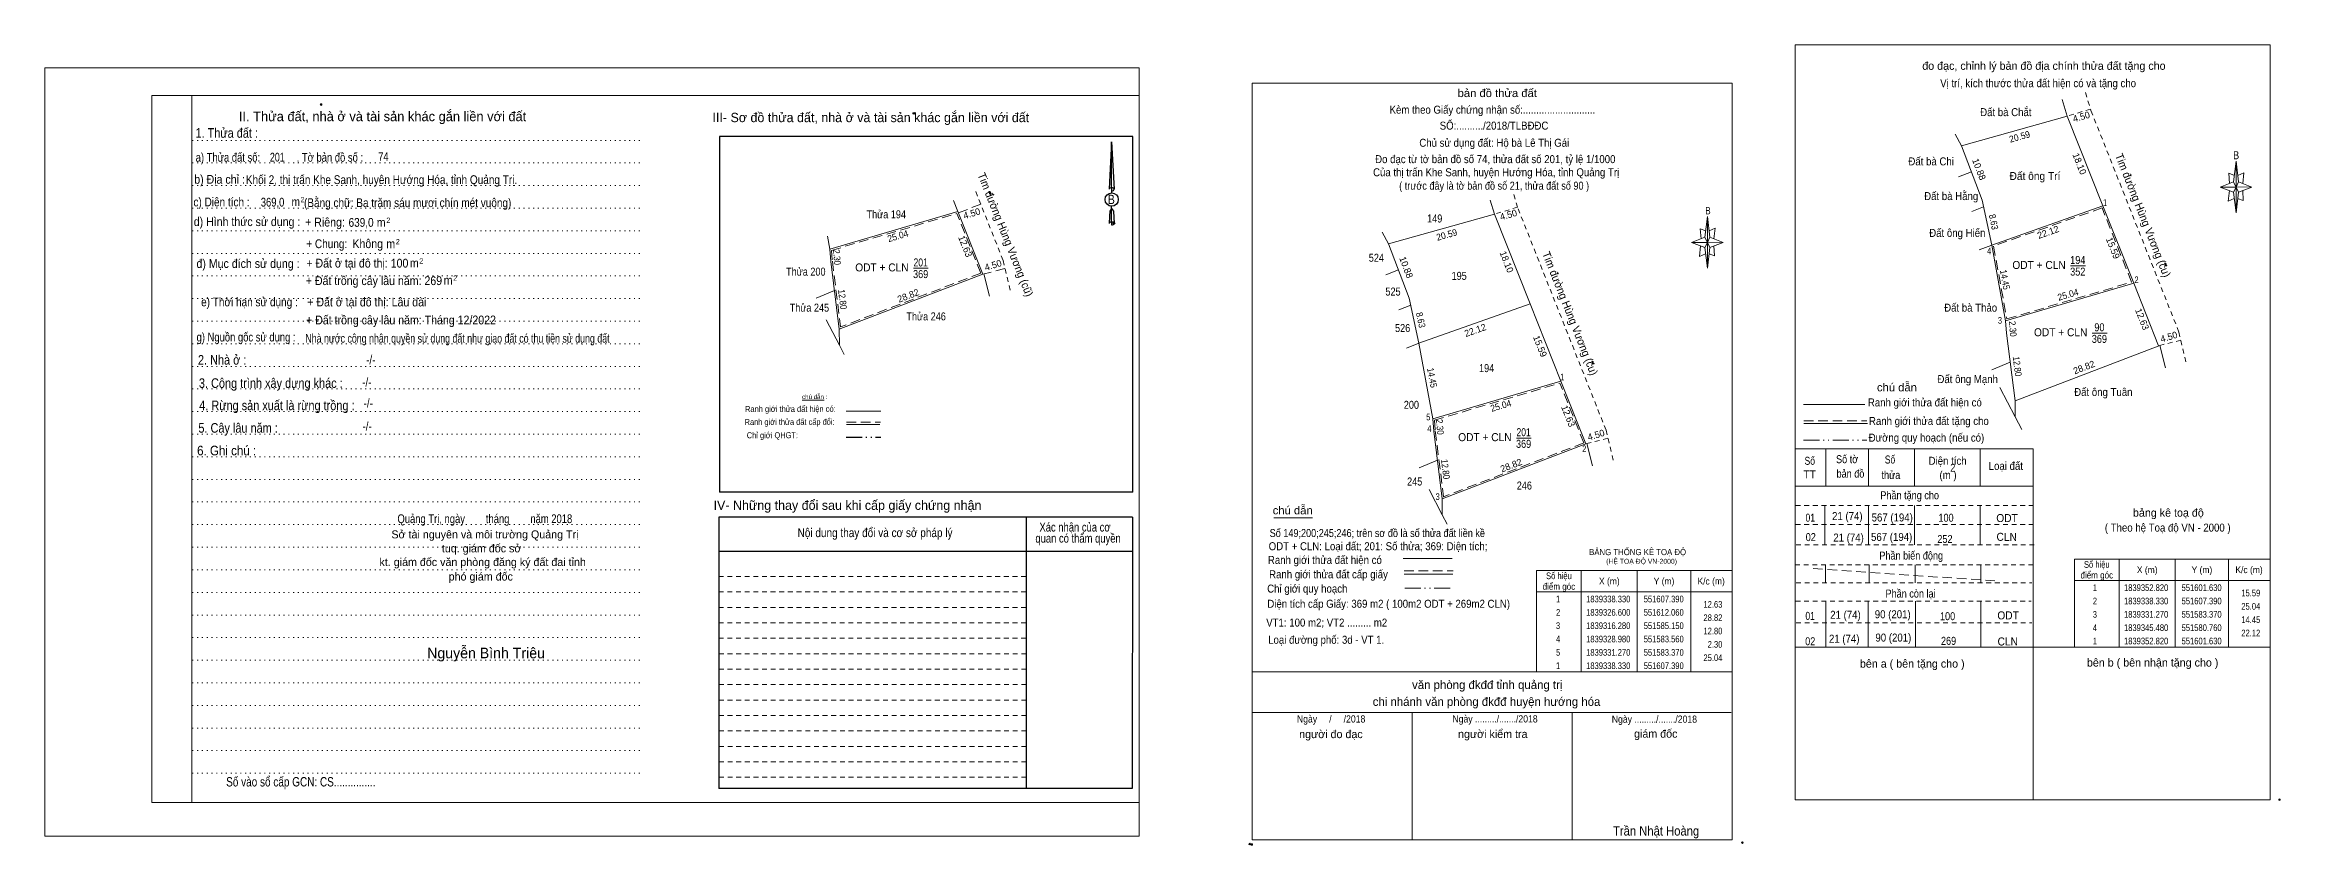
# Model space of a CAD drawing. Header units: metres. Extents: x 551100 to 552438, y 1839250 to 1839432.
# Drawn here: x 551323.2 to 551742.3, y 1839251.4 to 1839401.4 of the extents above; entities that cross this region are included whole.
import ezdxf
from ezdxf.enums import TextEntityAlignment as Align

# ---------------------------------------------------------------- set-up
doc = ezdxf.new("R2010")
doc.units = ezdxf.units.M
doc.header["$LTSCALE"] = 0.6
doc.header["$PDMODE"] = 32
doc.header["$PDSIZE"] = 0.3
for name, pattern in [('DASH_DOUBLE_DOT', [9.2, 5, -1.2, 0.3, -1.2, 0.3, -1.2]), ('DOTTED', [1.5, 0.3, -1.2]), ('MEDIUM_DASHED', [4.5, 3, -1.5]), ('SHORT_DASHED', [2.7, 1.5, -1.2])]:
    doc.linetypes.add(name, pattern=pattern)
for name, color, linetype, lineweight in [('1', 7, 'DOTTED', 13), ('10', 7, 'Continuous', 13), ('17', 7, 'Continuous', 13), ('18', 7, 'Continuous', 25), ('2', 7, 'SHORT_DASHED', 13), ('28', 7, 'Continuous', 25), ('5', 7, 'Continuous', 13), ('55', 7, 'Continuous', 13), ('6', 7, 'Continuous', 13), ('63', 7, 'Continuous', 13)]:
    doc.layers.add(name, color=color, linetype=linetype, lineweight=lineweight)

msp = doc.modelspace()

# ---------------------------------------------------------------- hatches: boundary and pattern name
at = {"layer": '10'}
for points in [[(551500.59, 1839373.42), (551500.57, 1839373.47), (551500.5, 1839373.47), (551500.46, 1839373.5), (551500.44, 1839373.53), (551500.43, 1839373.56), (551500.44, 1839373.6), (551500.44, 1839373.66), (551500.44, 1839373.74), (551500.43, 1839373.8), (551500.38, 1839373.87), (551500.31, 1839373.91), (551500.23, 1839373.92), (551500.14, 1839373.91), (551500.16, 1839373.86), (551500.25, 1839373.86), (551500.29, 1839373.84), (551500.31, 1839373.81), (551500.32, 1839373.75), (551500.3, 1839373.67), (551500.28, 1839373.59), (551500.3, 1839373.52), (551500.34, 1839373.46), (551500.42, 1839373.42), (551500.5, 1839373.4)], [(551721.03, 1839359.99), (551721.01, 1839360.04), (551720.94, 1839360.04), (551720.9, 1839360.07), (551720.88, 1839360.1), (551720.87, 1839360.13), (551720.88, 1839360.17), (551720.88, 1839360.23), (551720.88, 1839360.31), (551720.87, 1839360.37), (551720.82, 1839360.44), (551720.75, 1839360.48), (551720.67, 1839360.49), (551720.58, 1839360.48), (551720.6, 1839360.43), (551720.69, 1839360.43), (551720.73, 1839360.41), (551720.75, 1839360.38), (551720.76, 1839360.32), (551720.74, 1839360.24), (551720.72, 1839360.16), (551720.74, 1839360.09), (551720.78, 1839360.03), (551720.86, 1839359.99), (551720.94, 1839359.97)], [(551613.63, 1839341.61), (551613.61, 1839341.66), (551613.54, 1839341.66), (551613.5, 1839341.69), (551613.48, 1839341.72), (551613.47, 1839341.75), (551613.48, 1839341.79), (551613.48, 1839341.85), (551613.48, 1839341.93), (551613.47, 1839341.99), (551613.42, 1839342.06), (551613.35, 1839342.1), (551613.27, 1839342.11), (551613.18, 1839342.1), (551613.2, 1839342.05), (551613.29, 1839342.05), (551613.33, 1839342.03), (551613.35, 1839342), (551613.36, 1839341.94), (551613.34, 1839341.86), (551613.32, 1839341.78), (551613.34, 1839341.71), (551613.38, 1839341.65), (551613.46, 1839341.61), (551613.54, 1839341.59)]]:
    msp.add_hatch(color=256, dxfattribs=at).paths.add_polyline_path(points)

# ---------------------------------------------------------------- linework, layer by layer
at = {"layer": '1', "linetype": 'Continuous'}
for p, q in [((551343.25, 1839391.89), (551528.35, 1839391.89)), ((551343.25, 1839391.89), (551343.25, 1839259.39)), ((551528.35, 1839391.89), (551528.35, 1839258.27)), ((551651.41, 1839318.68), (551695.81, 1839318.68)), ((551343.25, 1839259.39), (551528.35, 1839259.39))]:
    msp.add_line(p, q, dxfattribs=at)
at = {"layer": '1'}
for p, q in [((551350.75, 1839391.89), (551350.75, 1839259.39)), ((551350.75, 1839391.89), (551350.75, 1839259.39)), ((551350.83, 1839383.47), (551435.37, 1839383.47)), ((551350.83, 1839379.25), (551435.37, 1839379.25)), ((551350.83, 1839375.01), (551435.37, 1839375.01)), ((551350.83, 1839370.77), (551435.37, 1839370.77)), ((551350.83, 1839366.53), (551435.37, 1839366.53)), ((551350.83, 1839362.29), (551435.37, 1839362.29)), ((551350.83, 1839358.07), (551435.37, 1839358.07)), ((551350.83, 1839353.83), (551435.37, 1839353.83)), ((551350.83, 1839349.59), (551435.37, 1839349.59)), ((551350.83, 1839345.35), (551435.37, 1839345.35)), ((551350.83, 1839341.13), (551435.37, 1839341.13)), ((551350.83, 1839336.89), (551435.37, 1839336.89)), ((551350.83, 1839332.65), (551435.37, 1839332.65)), ((551350.83, 1839328.41), (551435.37, 1839328.41)), ((551350.83, 1839324.17), (551435.37, 1839324.17)), ((551350.83, 1839319.95), (551435.37, 1839319.95)), ((551350.83, 1839315.71), (551435.37, 1839315.71)), ((551350.83, 1839311.47), (551435.37, 1839311.47)), ((551350.83, 1839307.25), (551435.37, 1839307.25)), ((551350.83, 1839303.01), (551435.37, 1839303.01)), ((551350.83, 1839298.75), (551435.37, 1839298.75)), ((551350.83, 1839294.53), (551435.37, 1839294.53)), ((551350.83, 1839290.31), (551435.37, 1839290.31)), ((551350.83, 1839286.05), (551435.37, 1839286.05)), ((551350.83, 1839281.81), (551435.37, 1839281.81)), ((551350.83, 1839277.59), (551435.37, 1839277.59)), ((551350.83, 1839273.35), (551435.37, 1839273.35)), ((551350.83, 1839269.11), (551435.37, 1839269.11)), ((551350.83, 1839264.87), (551435.37, 1839264.87))]:
    msp.add_line(p, q, dxfattribs=at)
at = {"layer": '1', "linetype": 'SHORT_DASHED'}
for p, q in [((551651.41, 1839315.08), (551695.81, 1839315.08)), ((551651.41, 1839311.48), (551696.01, 1839311.48)), ((551651.51, 1839307.68), (551696.11, 1839307.68)), ((551651.31, 1839303.92), (551695.91, 1839303.92)), ((551651.51, 1839300.58), (551695.67, 1839300.58)), ((551651.39, 1839297.14), (551695.54, 1839297.14)), ((551651.51, 1839293.08), (551695.66, 1839293.08))]:
    msp.add_line(p, q, dxfattribs=at)
at = {"layer": '1', "linetype": 'Continuous'}
for points in [[(551651.32, 1839401.4), (551740.37, 1839401.4), (551740.37, 1839259.9), (551651.32, 1839259.9)], [(551323.15, 1839253.09), (551528.35, 1839253.09), (551528.35, 1839397.09), (551323.15, 1839397.09)], [(551350.75, 1839391.89), (551528.35, 1839391.89), (551528.35, 1839259.39), (551350.75, 1839259.39)]]:
    msp.add_lwpolyline(points, close=True, dxfattribs=at)
at = {"layer": '10', "linetype": 'SHORT_DASHED'}
for p, q in [((551705.73, 1839392.43), (551706.75, 1839389.13)), ((551706.67, 1839389.34), (551702.34, 1839388.02)), ((551723.26, 1839347.56), (551706.75, 1839389.13)), ((551502.82, 1839360.99), (551497.65, 1839374.01)), ((551598.55, 1839373.34), (551599.35, 1839370.75)), ((551599.27, 1839370.96), (551594.94, 1839369.64)), ((551615.86, 1839329.18), (551599.35, 1839370.75)), ((551502.82, 1839360.99), (551504.23, 1839355.05)), ((551723.62, 1839346.03), (551719.68, 1839345.06)), ((551723.26, 1839347.56), (551724.67, 1839341.62)), ((551615.86, 1839329.18), (551617.27, 1839323.24)), ((551616.22, 1839327.65), (551612.28, 1839326.68))]:
    msp.add_line(p, q, dxfattribs=at)
at = {"layer": '10'}
for p, q in [((551682.51, 1839382.47), (551702.34, 1839388.02)), ((551701.4, 1839391.11), (551702.34, 1839388.02)), ((551709.03, 1839371.2), (551702.34, 1839388.02)), ((551682.51, 1839382.47), (551681.32, 1839384.66)), ((551681.96, 1839376.65), (551684.36, 1839377.6)), ((551494.35, 1839370.14), (551493.53, 1839372.21)), ((551594.14, 1839372.28), (551594.94, 1839369.64)), ((551686.66, 1839371), (551684.44, 1839370.13)), ((551709.03, 1839371.2), (551688.16, 1839363.86)), ((551575.11, 1839364.09), (551594.94, 1839369.64)), ((551601.63, 1839352.82), (551594.94, 1839369.64)), ((551469.89, 1839365.5), (551470.33, 1839363.08)), ((551575.11, 1839364.09), (551573.92, 1839366.28)), ((551685.84, 1839362.94), (551688.16, 1839363.86)), ((551688.16, 1839363.86), (551690.77, 1839349.65)), ((551486.04, 1839359.51), (551488.8, 1839359.51)), ((551499.24, 1839358.49), (551500.28, 1839354.27)), ((551574.56, 1839358.27), (551576.96, 1839359.22)), ((551471.2, 1839355.33), (551467.78, 1839353.9)), ((551579.26, 1839352.62), (551577.04, 1839351.75)), ((551601.63, 1839352.82), (551580.76, 1839345.48)), ((551607.39, 1839338.33), (551601.63, 1839352.82)), ((551707.03, 1839347.36), (551709.79, 1839347.36)), ((551473.05, 1839343.34), (551472.13, 1839345.09)), ((551578.44, 1839344.56), (551580.76, 1839345.48)), ((551580.76, 1839345.48), (551583.37, 1839331.27)), ((551719.68, 1839345.06), (551692.55, 1839334.66)), ((551719.68, 1839345.06), (551720.72, 1839340.84)), ((551692.57, 1839331.66), (551689.69, 1839337.18)), ((551692.55, 1839334.66), (551692.57, 1839331.66)), ((551693.8, 1839329.32), (551692.57, 1839331.66)), ((551599.08, 1839327.7), (551601.84, 1839327.7)), ((551612.28, 1839326.68), (551613.32, 1839322.46)), ((551584.24, 1839323.52), (551580.82, 1839322.09)), ((551585.17, 1839313.28), (551582.69, 1839318.03)), ((551585.15, 1839316.28), (551585.17, 1839313.28)), ((551586.09, 1839311.53), (551585.17, 1839313.28))]:
    msp.add_line(p, q, dxfattribs=at)
at = {"layer": '10', "linetype": 'MEDIUM_DASHED'}
for p, q in [((551498.63, 1839371.55), (551494.17, 1839369.77)), ((551470.65, 1839362.86), (551494.17, 1839369.77)), ((551498.63, 1839358.58), (551494.17, 1839369.77)), ((551714.39, 1839356.91), (551708.86, 1839370.82)), ((551470.65, 1839362.86), (551470.82, 1839360.81)), ((551470.82, 1839360.83), (551472.36, 1839348.51)), ((551498.63, 1839358.58), (551472.36, 1839348.51)), ((551503.18, 1839359.46), (551499.02, 1839358.41)), ((551583.69, 1839331.05), (551607.21, 1839337.96)), ((551611.67, 1839326.77), (551607.21, 1839337.96)), ((551583.69, 1839331.05), (551583.86, 1839329)), ((551583.86, 1839329.02), (551585.4, 1839316.7)), ((551611.67, 1839326.77), (551585.4, 1839316.7))]:
    msp.add_line(p, q, dxfattribs=at)
at = {"layer": '10'}
for points in [[(551682.51, 1839382.47), (551686.38, 1839372.3), (551688.16, 1839363.86)], [(551719.46, 1839344.98), (551714.79, 1839356.71), (551709.03, 1839371.2)], [(551575.11, 1839364.09), (551578.98, 1839353.92), (551580.76, 1839345.48)], [(551472.11, 1839348.09), (551472.13, 1839345.09), (551469.65, 1839349.84)], [(551690.77, 1839349.65), (551690.96, 1839347.36), (551692.55, 1839334.66)]]:
    msp.add_lwpolyline(points, dxfattribs=at)
for points in [[(551500.59, 1839373.42), (551500.57, 1839373.47), (551500.5, 1839373.47), (551500.46, 1839373.5), (551500.44, 1839373.53), (551500.43, 1839373.56), (551500.44, 1839373.6), (551500.44, 1839373.66), (551500.44, 1839373.74), (551500.43, 1839373.8), (551500.38, 1839373.87), (551500.31, 1839373.91), (551500.23, 1839373.92), (551500.14, 1839373.91), (551500.16, 1839373.86), (551500.25, 1839373.86), (551500.29, 1839373.84), (551500.31, 1839373.81), (551500.32, 1839373.75), (551500.3, 1839373.67), (551500.28, 1839373.59), (551500.3, 1839373.52), (551500.34, 1839373.46), (551500.42, 1839373.42), (551500.5, 1839373.4)], [(551494.35, 1839370.14), (551499.02, 1839358.41), (551472.11, 1839348.09), (551470.52, 1839360.79), (551470.33, 1839363.08)], [(551721.03, 1839359.99), (551721.01, 1839360.04), (551720.94, 1839360.04), (551720.9, 1839360.07), (551720.88, 1839360.1), (551720.87, 1839360.13), (551720.88, 1839360.17), (551720.88, 1839360.23), (551720.88, 1839360.31), (551720.87, 1839360.37), (551720.82, 1839360.44), (551720.75, 1839360.48), (551720.67, 1839360.49), (551720.58, 1839360.48), (551720.6, 1839360.43), (551720.69, 1839360.43), (551720.73, 1839360.41), (551720.75, 1839360.38), (551720.76, 1839360.32), (551720.74, 1839360.24), (551720.72, 1839360.16), (551720.74, 1839360.09), (551720.78, 1839360.03), (551720.86, 1839359.99), (551720.94, 1839359.97)], [(551613.63, 1839341.61), (551613.61, 1839341.66), (551613.54, 1839341.66), (551613.5, 1839341.69), (551613.48, 1839341.72), (551613.47, 1839341.75), (551613.48, 1839341.79), (551613.48, 1839341.85), (551613.48, 1839341.93), (551613.47, 1839341.99), (551613.42, 1839342.06), (551613.35, 1839342.1), (551613.27, 1839342.11), (551613.18, 1839342.1), (551613.2, 1839342.05), (551613.29, 1839342.05), (551613.33, 1839342.03), (551613.35, 1839342), (551613.36, 1839341.94), (551613.34, 1839341.86), (551613.32, 1839341.78), (551613.34, 1839341.71), (551613.38, 1839341.65), (551613.46, 1839341.61), (551613.54, 1839341.59)], [(551607.39, 1839338.33), (551612.06, 1839326.6), (551585.15, 1839316.28), (551583.56, 1839328.98), (551583.37, 1839331.27)]]:
    msp.add_lwpolyline(points, close=True, dxfattribs=at)
at = {"layer": '10', "linetype": 'MEDIUM_DASHED'}
msp.add_lwpolyline([(551708.86, 1839370.82), (551688.5, 1839363.67), (551691.01, 1839350.03)], dxfattribs=at)
at = {"layer": '17'}
msp.add_line((551553.57, 1839312.72), (551560.81, 1839312.72), dxfattribs=at)
at = {"layer": '18'}
for p, q in [((551523.17, 1839383.19), (551523.63, 1839374.33)), ((551523.17, 1839383.19), (551523.63, 1839374.33)), ((551523.17, 1839383.19), (551523.63, 1839374.33)), ((551522.79, 1839375.73), (551522.71, 1839374.35)), ((551523.17, 1839374.63), (551523.17, 1839374.29)), ((551523.17, 1839374.29), (551523.17, 1839374.03)), ((551523.17, 1839374.03), (551523.17, 1839373.69)), ((551523.17, 1839374.03), (551523.17, 1839373.69)), ((551523.17, 1839374.03), (551523.17, 1839373.69)), ((551523.17, 1839370.73), (551523.17, 1839371.13)), ((551523.17, 1839370.73), (551523.17, 1839371.13)), ((551523.17, 1839370.73), (551523.17, 1839371.13)), ((551523.63, 1839374.33), (551523.63, 1839374.35)), ((551523.17, 1839370.73), (551523.51, 1839370.23)), ((551523.17, 1839370.73), (551523.51, 1839370.23)), ((551523.17, 1839370.73), (551523.51, 1839370.23)), ((551523.17, 1839368.23), (551523.17, 1839367.89)), ((551523.17, 1839367.89), (551523.17, 1839367.63)), ((551523.51, 1839370.23), (551523.63, 1839367.93)), ((551523.51, 1839370.23), (551523.63, 1839367.93)), ((551523.51, 1839370.23), (551523.63, 1839367.93))]:
    msp.add_line(p, q, dxfattribs=at)
for points in [[(551523.17, 1839374.63), (551523.17, 1839383.19), (551522.79, 1839375.73)], [(551523.17, 1839368.23), (551523.17, 1839370.73), (551522.83, 1839370.23), (551522.79, 1839369.29), (551522.71, 1839367.93)]]:
    msp.add_lwpolyline(points, dxfattribs=at)
msp.add_ellipse((551523.1836, 1839372.3847), major_axis=(0, 1.258), ratio=0.983453, dxfattribs=at)
for centre, start_param, end_param in [((551523.184, 1839374.3232), 1.57079633, 3.07445202), ((551523.184, 1839374.3232), 0.06714063, 1.57079633), ((551523.184, 1839374.3232), 4.71238898, 6.28318531), ((551523.184, 1839367.9027), 2.49106941, 3.07427841), ((551523.184, 1839367.9027), 1.57079633, 2.49106941), ((551523.184, 1839367.9027), 0.06714063, 1.57079633), ((551523.184, 1839367.9027), 4.71238898, 6.28318531)]:
    msp.add_ellipse(centre, major_axis=(0.4535, 0), ratio=0.655448, start_param=start_param, end_param=end_param, dxfattribs=at)
msp.add_point((551523.63, 1839367.93), dxfattribs=at)
at = {"layer": '2'}
for p, q in [((551507.13, 1839298.85), (551449.55, 1839298.85)), ((551507.13, 1839295.95), (551449.55, 1839295.95)), ((551507.13, 1839293.05), (551449.55, 1839293.05)), ((551507.13, 1839290.17), (551449.55, 1839290.17)), ((551507.15, 1839287.27), (551449.55, 1839287.27)), ((551507.15, 1839284.39), (551449.55, 1839284.39)), ((551507.15, 1839281.49), (551449.55, 1839281.49)), ((551507.15, 1839278.59), (551449.55, 1839278.59)), ((551507.15, 1839275.71), (551449.55, 1839275.71)), ((551507.17, 1839272.81), (551449.55, 1839272.81)), ((551507.17, 1839269.91), (551449.55, 1839269.91)), ((551507.17, 1839267.03), (551449.55, 1839267.03)), ((551507.17, 1839264.13), (551449.55, 1839264.13))]:
    msp.add_line(p, q, dxfattribs=at)
at = {"layer": '28'}
for p, q in [((551449.63, 1839384.21), (551449.63, 1839317.57)), ((551527.15, 1839317.57), (551449.63, 1839317.57)), ((551507.13, 1839312.87), (551507.17, 1839261.99)), ((551527.07, 1839312.87), (551527.03, 1839261.99)), ((551527.07, 1839306.41), (551449.55, 1839306.41)), ((551527.03, 1839261.99), (551449.55, 1839261.99))]:
    msp.add_line(p, q, dxfattribs=at)
at = {"layer": '28', "linetype": 'SHORT_DASHED', "lineweight": 13}
msp.add_line((551507.13, 1839301.73), (551449.55, 1839301.73), dxfattribs=at)
at = {"layer": '28'}
for points in [[(551527.15, 1839317.57), (551527.15, 1839384.21), (551449.63, 1839384.21)], [(551527.07, 1839312.87), (551449.55, 1839312.87), (551449.55, 1839261.99)]]:
    msp.add_lwpolyline(points, dxfattribs=at)
msp.add_point((551486.09, 1839388.53), dxfattribs=at)
at = {"layer": '5'}
for p, q in [((551733.52, 1839375.7), (551733.97, 1839379.6)), ((551734.42, 1839375.7), (551736.92, 1839374.7)), ((551733.52, 1839373.8), (551731.02, 1839374.7)), ((551734.42, 1839373.8), (551733.97, 1839369.9)), ((551735.32, 1839372.2), (551734.27, 1839372.6)), ((551735.22, 1839374.1), (551735.32, 1839372.2)), ((551634.4, 1839365.31), (551634.9, 1839369.21)), ((551634.4, 1839363.41), (551631.9, 1839364.31)), ((551635.3, 1839363.41), (551634.9, 1839359.51)), ((551635.3, 1839365.31), (551637.8, 1839364.31)), ((551636.1, 1839363.71), (551636.2, 1839361.81)), ((551636.2, 1839361.81), (551635.2, 1839362.21)), ((551652.86, 1839333.98), (551664.36, 1839333.98)), ((551652.96, 1839330.42), (551664.86, 1839330.42)), ((551651.41, 1839325.68), (551695.92, 1839325.68)), ((551657.07, 1839325.68), (551657.07, 1839318.68)), ((551665.07, 1839325.68), (551665.07, 1839318.68)), ((551673.71, 1839325.68), (551673.71, 1839318.82)), ((551686.01, 1839325.68), (551686.01, 1839318.68)), ((551695.92, 1839325.68), (551695.92, 1839259.9)), ((551656.91, 1839315.08), (551656.91, 1839307.68)), ((551665.07, 1839315.08), (551665.07, 1839307.68)), ((551673.71, 1839315.08), (551673.71, 1839307.68)), ((551686.01, 1839315.08), (551686.01, 1839307.68)), ((551657.01, 1839303.92), (551657.01, 1839300.58)), ((551665.17, 1839303.92), (551665.17, 1839300.58)), ((551673.81, 1839303.92), (551673.81, 1839300.58)), ((551686.11, 1839303.92), (551686.11, 1839300.58)), ((551657.04, 1839297.14), (551657.04, 1839288.62)), ((551665.02, 1839297.14), (551665.02, 1839288.62)), ((551673.86, 1839297.14), (551673.86, 1839288.5)), ((551686.14, 1839297.14), (551686.14, 1839288.62)), ((551651.32, 1839288.5), (551740.37, 1839288.5)), ((551549.53, 1839283.87), (551639.53, 1839283.87)), ((551549.53, 1839276.27), (551639.33, 1839276.27)), ((551549.53, 1839276.27), (551639.33, 1839276.27)), ((551549.53, 1839276.27), (551639.33, 1839276.27)), ((551579.53, 1839252.37), (551579.53, 1839276.27)), ((551609.53, 1839252.37), (551609.53, 1839276.27))]:
    msp.add_line(p, q, dxfattribs=at)
at = {"layer": '5', "linetype": 'MEDIUM_DASHED'}
msp.add_line((551652.96, 1839330.92), (551664.76, 1839330.92), dxfattribs=at)
at = {"layer": '5', "linetype": 'DASH_DOUBLE_DOT'}
msp.add_line((551652.86, 1839327.32), (551664.76, 1839327.32), dxfattribs=at)
at = {"layer": '5'}
for points in [[(551549.53, 1839394.17), (551639.53, 1839394.17), (551639.53, 1839252.37), (551549.53, 1839252.37)], [(551733.97, 1839379.6), (551734.42, 1839375.7), (551733.97, 1839374.7)], [(551733.97, 1839374.7), (551731.02, 1839374.7), (551733.52, 1839375.7), (551734.42, 1839373.8), (551736.92, 1839374.7), (551733.97, 1839374.8)], [(551733.97, 1839374.7), (551733.97, 1839369.9), (551733.47, 1839373.8)], [(551634.9, 1839369.21), (551635.3, 1839365.31), (551634.9, 1839364.31)], [(551634.9, 1839364.31), (551631.9, 1839364.31), (551634.4, 1839365.31), (551635.3, 1839363.41), (551637.8, 1839364.31), (551634.9, 1839364.41)], [(551634.9, 1839364.31), (551634.9, 1839359.51), (551634.4, 1839363.41)]]:
    msp.add_lwpolyline(points, close=True, dxfattribs=at)
for points in [[(551733.97, 1839374.7), (551733.52, 1839375.7), (551731.02, 1839374.7)], [(551733.67, 1839376.9), (551732.62, 1839377.3), (551732.77, 1839375.4)], [(551734.32, 1839376.9), (551735.42, 1839377.4), (551735.22, 1839375.4)], [(551732.72, 1839374.1), (551732.52, 1839372.1), (551733.62, 1839372.6)], [(551733.97, 1839374.7), (551734.42, 1839373.8), (551736.92, 1839374.7)], [(551634.6, 1839366.51), (551633.5, 1839366.91), (551633.7, 1839365.01)], [(551635.2, 1839366.51), (551636.3, 1839367.01), (551636.1, 1839365.01)], [(551634.9, 1839364.31), (551634.4, 1839365.31), (551631.9, 1839364.31)], [(551633.6, 1839363.71), (551633.4, 1839361.71), (551634.5, 1839362.21)], [(551634.9, 1839364.31), (551635.3, 1839363.41), (551637.8, 1839364.31)], [(551639.53, 1839252.37), (551549.53, 1839252.37), (551549.53, 1839276.27)]]:
    msp.add_lwpolyline(points, dxfattribs=at)
for p in [(551374.97, 1839390.19), (551742.12, 1839259.94), (551549.06, 1839251.6), (551549.46, 1839251.53)]:
    msp.add_point(p, dxfattribs=at)
at = {"layer": '55'}
for p, q in [((551690.77, 1839349.65), (551714.79, 1839356.71)), ((551691.64, 1839341.9), (551688.22, 1839340.47)), ((551465.18, 1839334.79), (551469.25, 1839334.77)), ((551473.43, 1839332.74), (551479.93, 1839332.74)), ((551473.49, 1839330.26), (551479.73, 1839330.26)), ((551473.49, 1839330.26), (551479.73, 1839330.26))]:
    msp.add_line(p, q, dxfattribs=at)
at = {"layer": '55', "linetype": 'MEDIUM_DASHED'}
for p, q in [((551691.01, 1839350.03), (551714.39, 1839356.91)), ((551473.47, 1839330.7), (551479.87, 1839330.7)), ((551654.68, 1839303.25), (551688.74, 1839300.92))]:
    msp.add_line(p, q, dxfattribs=at)
at = {"layer": '55', "linetype": 'DASH_DOUBLE_DOT', "lineweight": 25}
msp.add_line((551473.39, 1839327.88), (551479.89, 1839327.88), dxfattribs=at)
at = {"layer": '6'}
for p, q in [((551577.86, 1839305.09), (551587, 1839305.09)), ((551578, 1839302.16), (551587.14, 1839302.16))]:
    msp.add_line(p, q, dxfattribs=at)
at = {"layer": '6', "linetype": 'MEDIUM_DASHED'}
msp.add_line((551578, 1839302.78), (551587.2, 1839302.78), dxfattribs=at)
at = {"layer": '6'}
msp.add_point((551641.43, 1839251.87), dxfattribs=at)
at = {"layer": '63'}
for p, q in [((551702.97, 1839359.97), (551705.73, 1839359.97)), ((551712.07, 1839305), (551712.07, 1839288.5)), ((551722.57, 1839305), (551722.57, 1839288.5)), ((551732.57, 1839305), (551732.57, 1839288.5)), ((551611.23, 1839302.87), (551611.23, 1839283.87)), ((551621.73, 1839302.87), (551621.73, 1839283.87)), ((551631.73, 1839302.87), (551631.73, 1839283.87)), ((551703.67, 1839301), (551740.37, 1839301)), ((551602.83, 1839298.87), (551639.53, 1839298.87))]:
    msp.add_line(p, q, dxfattribs=at)
at = {"layer": '63', "linetype": 'DASH_DOUBLE_DOT'}
msp.add_line((551578.13, 1839299.53), (551587.33, 1839299.53), dxfattribs=at)
at = {"layer": '63'}
for points in [[(551703.67, 1839305), (551740.37, 1839305), (551740.37, 1839288.5), (551703.67, 1839288.5)], [(551602.83, 1839302.87), (551639.53, 1839302.87), (551639.53, 1839283.87), (551602.83, 1839283.87)]]:
    msp.add_lwpolyline(points, close=True, dxfattribs=at)

# ---------------------------------------------------------------- texts
at = {"layer": '1', "width": 0.85}
msp.add_text('2', height=1.5, dxfattribs=at).set_placement((551680.875, 1839321.38), align=Align.CENTER)
at = {"layer": '1'}
for s, height, width, p in [('BẢNG THỐNG KÊ TOẠ ĐỘ ', 1.15, 0.95, (551612.69, 1839305.75)), ('(HỆ TOẠ ĐỘ VN-2000)', 0.93, 0.9, (551615.89, 1839304.13))]:
    msp.add_text(s, height=height, dxfattribs=dict(at, width=width)).set_placement(p)
at = {"layer": '10'}
for s, width, p in [('Đất bà Chắt', 0.9, (551690.815, 1839388.02)), ('Đất bà Chi', 0.9, (551676.815, 1839378.79)), ('Đất ông Trí', 0.95, (551696.275, 1839376.05)), ('Đất bà Hằng', 0.9, (551680.57, 1839372.29)), ('Thửa 194', 0.85, (551480.92, 1839368.87)), ('149', 0.85, (551583.745, 1839368.09)), ('Đất ông Hiến', 0.9, (551681.72, 1839365.39)), ('Thửa 200', 0.85, (551465.84, 1839358.13)), ('ODT + CLN', 0.95, (551480.11, 1839358.92)), ('369', 0.85, (551487.365, 1839357.67)), ('201', 0.8, (551487.37, 1839359.85)), ('524', 0.85, (551572.805, 1839360.73)), ('195', 0.85, (551588.325, 1839357.34)), ('525', 0.85, (551575.925, 1839354.39)), ('Thửa 245', 0.85, (551466.51, 1839351.38)), ('Thửa 246', 0.85, (551488.395, 1839349.74)), ('Đất bà Thảo', 0.9, (551684.22, 1839351.38)), ('526', 0.85, (551577.73, 1839347.56)), ('ODT + CLN', 0.95, (551701.1, 1839346.77)), ('369', 0.85, (551708.355, 1839345.52)), ('90', 0.85, (551708.36, 1839347.7)), ('194', 0.85, (551593.475, 1839340.05)), ('Đất ông Mạnh', 0.9, (551683.665, 1839337.99)), ('200', 0.85, (551579.375, 1839333.17)), ('Đất ông Tuân', 0.9, (551709.095, 1839335.57)), ('201', 0.8, (551600.41, 1839328.04)), ('ODT + CLN', 0.95, (551593.15, 1839327.11)), ('369', 0.85, (551600.405, 1839325.86)), ('245', 0.85, (551579.985, 1839318.8)), ('246', 0.85, (551600.55, 1839318.04))]:
    msp.add_text(s, height=1.5, dxfattribs=dict(at, width=width)).set_placement(p, align=Align.CENTER)
for s, rotation, p in [('4.50', 15.636, (551705.1316, 1839387.3059)), ('10.88', 290.833, (551685.2102, 1839377.8473)), ('18.10', 291.69, (551704.0533, 1839378.861)), ('4.50', 17.066, (551497.1366, 1839369.1786)), ('4.50', 15.636, (551597.7316, 1839368.9259)), ('22.12', 19.377, (551698.9476, 1839365.6844)), ('12.63', 291.709, (551495.15, 1839363.3962)), ('18.10', 291.69, (551596.6533, 1839360.481)), ('15.59', 291.679, (551710.3189, 1839363.0608)), ('4.50', 17.066, (551501.1266, 1839359.4886)), ('10.88', 290.833, (551577.8102, 1839359.4673)), ('28.82', 20.982, (551485.2662, 1839353.7949)), ('12.63', 291.709, (551715.79, 1839349.7462)), ('22.12', 19.377, (551591.5476, 1839347.3044)), ('15.59', 291.679, (551602.9189, 1839344.6808)), ('4.50', 17.066, (551721.5666, 1839346.0586)), ('28.82', 20.982, (551705.7062, 1839340.3649)), ('12.63', 291.709, (551608.19, 1839331.5862)), ('4.50', 17.066, (551614.1666, 1839327.6786)), ('28.82', 20.982, (551598.3062, 1839321.9849))]:
    msp.add_text(s, height=1.25, rotation=rotation, dxfattribs=at).set_placement(p, align=Align.CENTER)
for s, height, rotation, width, p in [('20.59', 1.25, 15.636, 0.95, (551693.5666, 1839383.5636)), ('Tim đường Hùng Vương (cu)', 1.5, 291.661, 0.95, (551715.8303, 1839369.1568)), ('Tim đường Hùng Vương (cũ)', 1.5, 291.661, 0.95, (551502.5703, 1839365.5468)), ('20.59', 1.25, 15.636, 0.95, (551586.1666, 1839365.1836)), ('8.63', 1.25, 281.909, 0.9, (551687.9192, 1839368.074)), ('2.30', 1.25, 274.743, 0.9, (551471.0606, 1839361.5367)), ('25.04', 1.25, 16.379, 0.95, (551483.2738, 1839364.9525)), ('Tim đường Hùng Vương (cu)', 1.5, 291.661, 0.95, (551608.4303, 1839350.7768)), ('14.45', 1.25, 280.408, 0.9, (551690.0439, 1839357.2579)), ('12.80', 1.25, 277.136, 0.9, (551472.105, 1839353.5926)), ('8.63', 1.25, 281.909, 0.9, (551580.5192, 1839349.694)), ('2.30', 1.25, 274.743, 0.9, (551691.5006, 1839348.1067)), ('12.80', 1.25, 277.136, 0.9, (551692.345, 1839341.0526)), ('14.45', 1.25, 280.408, 0.9, (551582.6439, 1839338.8779)), ('25.04', 1.25, 16.379, 0.95, (551596.3138, 1839333.1425)), ('2.30', 1.25, 274.743, 0.9, (551584.1006, 1839329.7267)), ('12.80', 1.25, 277.136, 0.9, (551585.145, 1839321.7826))]:
    msp.add_text(s, height=height, rotation=rotation, dxfattribs=dict(at, width=width)).set_placement(p, align=Align.CENTER)
for s, width, p in [(' 1', 0.75, (551608.03, 1839338.52)), (' 5', 0.8, (551582.93, 1839331.02)), (' 4', 0.85, (551583.14, 1839328.84)), (' 2', 0.85, (551612.17, 1839325.05)), (' 3', 0.8, (551584.68, 1839316.09))]:
    msp.add_text(s, height=1.25, dxfattribs=dict(at, width=width)).set_placement(p, align=Align.RIGHT)
at = {"layer": '18'}
for s, height, p in [('II. Thửa đất, nhà ở và tài sản khác gắn liền với đất', 1.8, (551386.49, 1839387.07)), ('Sở tài nguyên và môi trường Quảng Trị', 1.5, (551405.69, 1839308.89)), ('kt. giám đốc văn phòng đăng ký đất đai tỉnh', 1.5, (551405.255, 1839303.71)), ('tuq. giám đốc sở', 1.5, (551405.06, 1839306.27)), ('phó giám đốc', 1.5, (551404.905, 1839300.99)), ('Nguyễn Bình Triệu', 1.98, (551405.895, 1839286.42))]:
    msp.add_text(s, height=height, dxfattribs=at).set_placement(p, align=Align.CENTER)
for s, height, width, p in [('1. Thửa đất :', 1.8, 0.85, (551357.275, 1839383.97)), ('a) Thửa đất số:              , Tờ bản đồ số : ', 1.65, 0.8, (551367.39, 1839379.47)), ('201', 1.65, 0.75, (551366.755, 1839379.51)), ('74', 1.65, 0.8, (551386.645, 1839379.59)), ('b) Địa chỉ : ', 1.65, 0.9, (551356.2, 1839375.35)), (' Khối 2, thị trấn Khe Sanh, huyện Hướng Hóa, tỉnh Quảng Trị.', 1.65, 0.85, (551386.035, 1839375.29)), ('c) Diện tích :                                                   ', 1.65, 0.85, (551369.585, 1839371.11)), ('369,0', 1.65, 0.8, (551365.865, 1839371.07)), (' m', 1.65, 0.85, (551369.955, 1839371.15)), ('2', 1, 0.75, (551371.455, 1839371.87)), ('(Bằng chữ: Ba trăm sáu mươi chín mét vuông)', 1.65, 0.85, (551391.2, 1839370.97)), ('B', 1.728, 0.85, (551523.115, 1839371.55)), ('d) Hình thức sử dụng :', 1.65, 0.9, (551361.085, 1839367.42)), ('+ Riêng: ', 1.65, 0.9, (551375.975, 1839367.33)), ('639,0', 1.65, 0.85, (551382.465, 1839367.28)), (' m', 1.65, 0.9, (551385.955, 1839367.28)), ('2', 1, 0.8, (551387.57, 1839368)), ('       + Chung:', 1.65, 0.85, (551374.2, 1839363.28)), ('Không', 1.65, 0.9, (551383.71, 1839363.29)), (' m', 1.65, 0.9, (551387.745, 1839363.27)), ('2', 1, 0.8, (551389.34, 1839363.99)), ('đ) Mục đích sử dụng :', 1.65, 0.9, (551361.265, 1839359.57)), ('+ Đất ở tại đô thị: 100', 1.65, 0.9, (551381.765, 1839359.64)), (' m', 1.65, 0.9, (551392.155, 1839359.67)), ('2', 1, 0.8, (551393.75, 1839360.39)), ('+ Đất trồng cây lâu năm: 269', 1.65, 0.9, (551384.875, 1839356.36)), (' m', 1.65, 0.9, (551398.505, 1839356.44)), ('2', 1, 0.8, (551400.1, 1839357.16)), ('e) Thời hạn sử dụng :', 1.65, 0.85, (551361.535, 1839352.38)), ('+ Đất trồng cây lâu năm: Tháng 12/2022', 1.65, 0.9, (551389.945, 1839348.99)), ('+ Đất ở tại đô thị: Lâu dài', 1.65, 0.9, (551383.54, 1839352.36)), ('g) Nguồn gốc sử dụng :', 1.65, 0.8, (551360.9, 1839345.79)), ('Nhà nước công nhận quyền sử dụng đất như giao đất có thu tiền sử dụng đất', 1.65, 0.75, (551400.53, 1839345.56)), ('2. Nhà ở :', 1.8, 0.85, (551356.415, 1839341.45)), ('3. Công trình xây dựng khác :', 1.8, 0.85, (551365.54, 1839337.09)), ('4. Rừng sản xuất là rừng trồng :', 1.8, 0.85, (551366.675, 1839332.91)), ('5. Cây lâu năm :', 1.8, 0.85, (551359.41, 1839328.69)), ('6. Ghi chú :', 1.8, 0.9, (551357.255, 1839324.45)), ('Quảng Trị, ngày        tháng        năm 2018', 1.65, 0.8, (551405.665, 1839311.75)), ('Số vào sổ cấp GCN: CS...............', 1.75, 0.8, (551371.16, 1839262.4))]:
    msp.add_text(s, height=height, dxfattribs=dict(at, width=width)).set_placement(p, align=Align.CENTER)
at = {"layer": '28'}
for s, p in [('III- Sơ đồ thửa đất, nhà ở và tài sản khác gắn liền với đất', (551478.03, 1839386.89)), ('IV- Những thay đổi sau khi cấp giấy chứng nhận', (551473.655, 1839314.23))]:
    msp.add_text(s, height=1.75, dxfattribs=at).set_placement(p, align=Align.CENTER)
for s, width, p in [('-/-', 0.85, (551384.285, 1839341.55)), ('-/-', 0.85, (551383.545, 1839337.35)), ('-/-', 0.85, (551383.805, 1839333.41)), ('-/-', 0.85, (551383.595, 1839329.09)), ('Nội dung thay đổi và cơ sở pháp lý', 0.85, (551478.82, 1839309.13)), (' quan có thẩm quyền', 0.8, (551516.635, 1839308.09)), ('Xác nhận của cơ', 0.8, (551516.305, 1839310.17))]:
    msp.add_text(s, height=1.65, dxfattribs=dict(at, width=width)).set_placement(p, align=Align.CENTER)
at = {"layer": '5'}
for s, height, p in [('đo đạc, chỉnh lý bản đồ địa chính thửa đất tặng cho', 1.5, (551697.96, 1839396.7)), ('bảng kê toạ độ', 1.5, (551721.29, 1839312.96)), ('bên a ( bên tặng cho )', 1.5, (551673.275, 1839284.67)), ('bên b ( bên nhận tặng cho )', 1.5, (551718.34, 1839284.87)), ('chi nhánh văn phòng đkđđ huyện hướng hóa', 1.6, (551593.46, 1839277.5)), ('văn phòng đkđđ tỉnh quảng trị', 1.6, (551593.595, 1839280.66)), ('người đo đạc', 1.5, (551564.285, 1839271.46)), ('người kiểm tra', 1.5, (551594.635, 1839271.48)), ('giám đốc', 1.5, (551625.185, 1839271.54))]:
    msp.add_text(s, height=height, dxfattribs=at).set_placement(p, align=Align.CENTER)
for s, height, width, p in [('bản đồ thửa đất', 1.5, 1.05, (551595.47, 1839391.59)), ('Vị trí, kích thước thửa đất hiện có và tặng cho', 1.5, 0.9, (551696.87, 1839393.44)), ('Kèm theo Giấy chứng nhận số:...........................', 1.5, 0.9, (551594.55, 1839388.48)), ('Chủ sử dụng đất: Hộ bà Lê Thị Gái', 1.5, 0.9, (551594.91, 1839382.28)), ('SỐ:........../2018/TLBĐĐC', 1.5, 0.9, (551594.865, 1839385.49)), ('Đo đạc từ tờ bản đồ số 74, thửa đất số 201, tỷ lệ 1/1000 ', 1.5, 0.9, (551595.35, 1839379.21)), ('B', 1.5, 0.85, (551733.99, 1839379.94)), ('Của thị trấn Khe Sanh, huyện Hướng Hóa, tỉnh Quảng Trị', 1.5, 0.9, (551595.26, 1839376.75)), ('( trước đây là tờ bản đồ số 21, thửa đất số 90 )', 1.5, 0.85, (551594.885, 1839374.23)), ('B', 1.378, 0.8, (551634.98, 1839369.61)), ('chú dẫn', 1.5, 1.05, (551670.4, 1839336.45)), ('Ranh giới thửa đất hiện có ', 1.5, 0.9, (551675.88, 1839333.62)), ('Ranh giới thửa đất tặng cho', 1.5, 0.9, (551676.39, 1839330.14)), ('Đường quy hoạch (nếu có)', 1.5, 0.9, (551675.935, 1839327.02)), ('TT', 1.5, 0.95, (551654.055, 1839320.12)), ('Số', 1.5, 0.8, (551654.06, 1839322.68)), ('Số tờ', 1.5, 0.85, (551661.06, 1839322.98)), ('bản đồ', 1.5, 0.85, (551661.685, 1839320.28)), ('thửa', 1.5, 0.85, (551669.27, 1839320.02)), ('Số', 1.5, 0.8, (551669.1, 1839322.92)), ('Diện tích', 1.5, 0.9, (551679.905, 1839322.68)), ('(m )', 1.5, 0.9, (551679.98, 1839320.02)), ('Loại đất', 1.5, 0.9, (551690.815, 1839321.72)), ('Phần tặng cho', 1.5, 0.85, (551672.785, 1839316.22)), ('01', 1.5, 0.8, (551654.15, 1839312.02)), ('21 (74)', 1.5, 0.9, (551661.1, 1839312.32)), ('567 (194)', 1.5, 0.9, (551669.52, 1839312.06)), ('100', 1.5, 0.85, (551679.605, 1839312.01)), ('ODT', 1.5, 0.95, (551691.04, 1839311.95)), ('02', 1.5, 0.85, (551654.245, 1839308.38)), ('21 (74)', 1.5, 0.9, (551661.33, 1839308.29)), ('567 (194)', 1.5, 0.9, (551669.41, 1839308.41)), ('252', 1.5, 0.85, (551679.4, 1839308.03)), ('CLN', 1.5, 0.95, (551690.975, 1839308.43)), ('( Theo hệ Toạ độ VN - 2000 )', 1.5, 0.9, (551721.165, 1839310.16)), ('Phần biến động', 1.5, 0.85, (551673.075, 1839304.92)), ('Phần còn lại', 1.5, 0.85, (551672.955, 1839297.8)), ('01', 1.5, 0.8, (551654.13, 1839293.62)), ('21 (74)', 1.5, 0.9, (551660.75, 1839293.82)), ('90 (201)', 1.5, 0.9, (551669.61, 1839293.92)), ('100', 1.5, 0.85, (551679.895, 1839293.56)), ('ODT', 1.5, 0.95, (551691.24, 1839293.71)), ('02', 1.5, 0.85, (551654.145, 1839288.86)), ('21 (74)', 1.5, 0.9, (551660.52, 1839289.34)), ('90 (201)', 1.5, 0.9, (551669.73, 1839289.55)), ('269', 1.5, 0.85, (551680.08, 1839288.94)), ('CLN', 1.5, 0.95, (551691.175, 1839288.82)), ('Ngày     /     /2018', 1.35, 0.9, (551564.325, 1839274.38)), ('Ngày ........./......./2018', 1.35, 0.9, (551595.05, 1839274.39)), ('Ngày ........./......./2018', 1.35, 0.9, (551624.93, 1839274.34)), ('Trần Nhật Hoàng', 1.75, 0.9, (551625.25, 1839253.2))]:
    msp.add_text(s, height=height, dxfattribs=dict(at, width=width)).set_placement(p, align=Align.CENTER)
at = {"layer": '55', "width": 0.9}
for s, height, p in [('Ranh giới thửa đất hiện có:', 1.13, (551462.9438, 1839332.5876)), ('Ranh giới thửa đất cấp đổi:', 1.12, (551462.7988, 1839330.1574)), ('Chỉ giới QHGT:', 1.125, (551459.5788, 1839327.6604))]:
    msp.add_text(s, height=height, rotation=0.127, dxfattribs=at).set_placement(p, align=Align.CENTER)
at = {"layer": '55'}
msp.add_text('chú dẫn :', height=0.8323, rotation=359.976, dxfattribs=at).set_placement((551467.5048, 1839335.0088), align=Align.CENTER)
at = {"layer": '6'}
for s, width, p in [('chú dẫn', 1.05, (551553.37, 1839313.4)), ('ODT + CLN: Loại đất; 201: Số thửa; 369: Diện tích;', 0.9, (551552.62, 1839306.67)), ('Số 149;200;245;246; trên sơ đồ là số thửa đất liền kề', 0.85, (551552.8, 1839309.14)), ('Ranh giới thửa đất hiện có ', 0.9, (551552.47, 1839304.1)), ('Chỉ giới quy hoạch', 0.9, (551552.34, 1839298.73)), ('Ranh giới thửa đất cấp giấy', 0.9, (551552.7, 1839301.41)), ('Diện tích cấp Giấy: 369 m2 ( 100m2 ODT + 269m2 CLN)', 0.9, (551552.36, 1839295.89)), ('VT1: 100 m2; VT2 ......... m2', 0.9, (551552.16, 1839292.36)), ('Loại đường phố: 3d - VT 1.', 0.9, (551552.52, 1839289.14))]:
    msp.add_text(s, height=1.5, dxfattribs=dict(at, width=width)).set_placement(p)
at = {"layer": '63'}
for s, width, p in [(' 1', 0.75, (551709.8, 1839371.19)), (' 4', 0.85, (551688.09, 1839362.13)), (' 2', 0.85, (551715.71, 1839356.72)), (' 3', 0.8, (551690.1, 1839349.13)), ('12.63', 0.85, (551637.68, 1839295.9)), ('25.04', 0.85, (551738.52, 1839295.53)), ('15.59', 0.85, (551738.52, 1839298.03)), ('28.82', 0.85, (551637.68, 1839293.4)), ('12.80', 0.85, (551637.68, 1839290.9)), ('22.12', 0.85, (551738.52, 1839290.53)), ('14.45', 0.85, (551738.52, 1839293.03)), ('25.04', 0.85, (551637.68, 1839285.9)), ('2.30', 0.85, (551637.68, 1839288.4))]:
    msp.add_text(s, height=1.25, dxfattribs=dict(at, width=width)).set_placement(p, align=Align.RIGHT)
for s, height, width, p in [('ODT + CLN', 1.5, 0.95, (551697.04, 1839359.38)), ('352', 1.5, 0.85, (551704.3, 1839358.13)), ('194', 1.5, 0.85, (551704.305, 1839360.31)), ('Số hiệu', 1.25, 0.85, (551707.87, 1839303.38)), ('điểm góc', 1.25, 0.9, (551607.03, 1839299.25)), ('Số hiệu', 1.25, 0.85, (551607.03, 1839301.25)), ('X (m)', 1.25, 0.95, (551616.48, 1839300.25)), ('Y (m)', 1.25, 0.95, (551626.735, 1839300.25)), ('K/c (m)', 1.25, 0.95, (551635.575, 1839300.25)), ('điểm góc', 1.25, 0.9, (551707.87, 1839301.38)), ('1', 1.25, 0.65, (551707.515, 1839299.03)), ('1839352.820', 1.25, 0.85, (551717.12, 1839299.03)), ('X (m)', 1.25, 0.95, (551717.32, 1839302.38)), ('551601.630', 1.25, 0.85, (551727.52, 1839299.03)), ('Y (m)', 1.25, 0.95, (551727.575, 1839302.38)), ('K/c (m)', 1.25, 0.95, (551736.415, 1839302.38)), (' 2', 1.25, 0.85, (551606.685, 1839294.4)), (' 1', 1.25, 0.75, (551606.68, 1839296.9)), ('1839338.330', 1.25, 0.85, (551616.28, 1839296.9)), ('1839326.600', 1.25, 0.85, (551616.28, 1839294.4)), ('551607.390', 1.25, 0.85, (551626.68, 1839296.9)), ('551612.060', 1.25, 0.85, (551626.68, 1839294.4)), ('2', 1.25, 0.8, (551707.52, 1839296.53)), ('1839338.330', 1.25, 0.85, (551717.12, 1839296.53)), ('551607.390', 1.25, 0.85, (551727.52, 1839296.53)), (' 3', 1.25, 0.8, (551606.675, 1839291.9)), ('1839316.280', 1.25, 0.85, (551616.28, 1839291.9)), ('551585.150', 1.25, 0.85, (551626.68, 1839291.9)), ('4', 1.25, 0.8, (551707.525, 1839291.53)), ('3', 1.25, 0.75, (551707.52, 1839294.03)), ('1839331.270', 1.25, 0.85, (551717.12, 1839294.03)), ('1839345.480', 1.25, 0.85, (551717.12, 1839291.53)), ('551583.370', 1.25, 0.85, (551727.52, 1839294.03)), ('551580.760', 1.25, 0.85, (551727.52, 1839291.53)), (' 4', 1.25, 0.85, (551606.68, 1839289.4)), (' 5', 1.25, 0.8, (551606.685, 1839286.9)), ('1839328.980', 1.25, 0.85, (551616.28, 1839289.4)), ('1839331.270', 1.25, 0.85, (551616.28, 1839286.9)), ('551583.560', 1.25, 0.85, (551626.68, 1839289.4)), ('551583.370', 1.25, 0.85, (551626.68, 1839286.9)), ('1', 1.25, 0.65, (551707.515, 1839289.03)), ('1839352.820', 1.25, 0.85, (551717.12, 1839289.03)), ('551601.630', 1.25, 0.85, (551727.52, 1839289.03)), (' 1', 1.25, 0.75, (551606.68, 1839284.4)), ('1839338.330', 1.25, 0.85, (551616.28, 1839284.4)), ('551607.390', 1.25, 0.85, (551626.68, 1839284.4))]:
    msp.add_text(s, height=height, dxfattribs=dict(at, width=width)).set_placement(p, align=Align.CENTER)
at = {"layer": '63', "width": 0.95}
msp.add_text('25.04', height=1.25, rotation=16.379, dxfattribs=at).set_placement((551702.6538, 1839353.9725), align=Align.CENTER)

doc.saveas('drawing.dxf')
